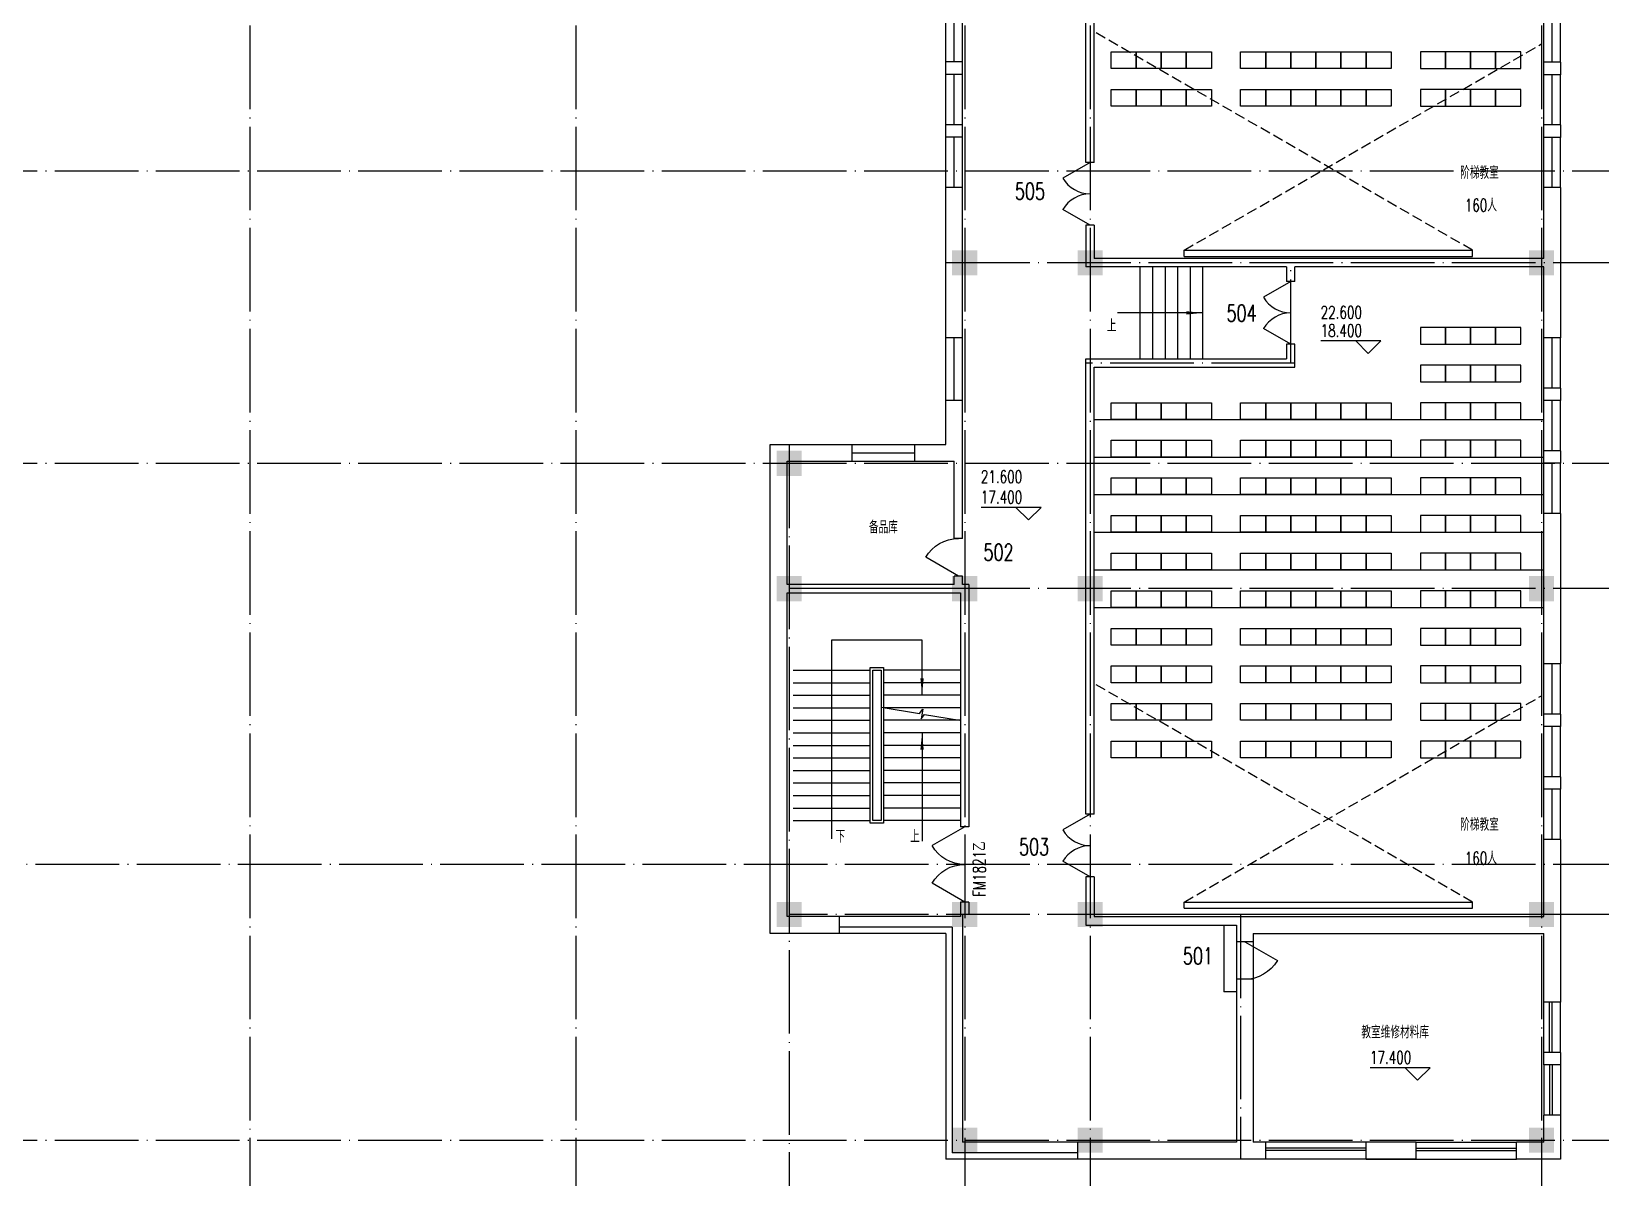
# Model space of a CAD drawing. Extents: x 165127 to 1058185, y 60808 to 144908.
# Drawn here: x 1000111 to 1037648, y 77957 to 105391 of the extents above; entities that cross this region are included whole.
import ezdxf
from ezdxf.enums import TextEntityAlignment as Align

# ---------------------------------------------------------------- set-up
doc = ezdxf.new("R2010")
doc.units = 0
doc.header["$LTSCALE"] = 1000
doc.linetypes.add('DASH', pattern=[0.35, 0.25, -0.1])
doc.linetypes.add('DOTE', pattern=[2.42, 2, -0.2, 0.02, -0.2])
doc.layers.get('0').update_dxf_attribs({"linetype": 'CONTINUOUS'})
for name, color, linetype in [('COLUMN', 7, 'CONTINUOUS'), ('DOTE', 1, 'DOTE'), ('F', 252, 'CONTINUOUS'), ('LVTRY', 6, 'CONTINUOUS'), ('PUB_DIM', 3, 'CONTINUOUS'), ('PUB_TEXT', 7, 'CONTINUOUS'), ('STAIR', 3, 'CONTINUOUS'), ('WALL', 255, 'CONTINUOUS'), ('WINDOW', 2, 'CONTINUOUS'), ('WINDOW_TEXT', 7, 'CONTINUOUS'), ('面积注记', 7, 'CONTINUOUS')]:
    doc.layers.add(name, color=color, linetype=linetype)
doc.styles.add('_HZTXT', font='romans.shx', dxfattribs={"width": 0.7, "bigfont": 'z.shx'})
doc.styles.add('DIM_FONT', font='SIMPLEX.shx', dxfattribs={"width": 0.7})
doc.styles.add('SIMPLEX', font='SIMPLEX.SHX')

# ---------------------------------------------------------------- blocks, each defined once
blk = doc.blocks.new('_DBLK1')
for p, q in [((-0.5, 0), (-0.25, -0.433)), ((0.5, 0), (0.25, -0.433))]:
    blk.add_line(p, q)
for centre, start, end in [((-0.5, 0), 300, 0), ((0.5, 0), 180, 240)]:
    blk.add_arc(centre, 0.5, start, end)
at = {"layer": 'WINDOW_TEXT', "style": 'SIMPLEX', "flags": 9}
blk.add_attdef('A', text='', height=1, dxfattribs=at).set_placement((0, 1.5), align=Align.MIDDLE)
blk = doc.blocks.new('_FZH')
blk.add_solid([(-0.5, -0.5), (0.5, -0.5), (-0.5, 0.5), (0.5, 0.5)])
blk = doc.blocks.new('A$C407C5CBC')
at = {"layer": 'F'}
blk.add_lwpolyline([(0, 600), (400, 600), (400, 0), (0, 0)], close=True, dxfattribs=at)
blk = doc.blocks.new('_WBLK')
for p, q in [((-0.5, 0.5), (0.5, 0.5)), ((-0.5, 0), (0.5, 0)), ((-0.5, -0.5), (0.5, -0.5))]:
    blk.add_line(p, q)
at = {"layer": 'WINDOW_TEXT', "style": 'SIMPLEX', "flags": 9}
blk.add_attdef('A', text='', height=1, dxfattribs=at).set_placement((0, 1.5), align=Align.MIDDLE)
blk = doc.blocks.new('_ARROW')
blk.add_solid([(0, 0), (-1, 0.1), (-1, -0.1)])
blk = doc.blocks.new('_DBLK')
blk.add_line((-0.5, 0), (0, -0.866))
blk.add_arc((-0.5, 0), 1, 300, 0)
at = {"layer": 'WINDOW_TEXT', "style": 'SIMPLEX', "flags": 9}
blk.add_attdef('A', text='', height=1, dxfattribs=at).set_placement((0, 1.5), align=Align.MIDDLE)

msp = doc.modelspace()

# ---------------------------------------------------------------- linework, layer by layer
at = {"layer": 'DOTE'}
for p, q in [((1005336.1, 139407.6), (1005336.1, 71084.4)), ((1013136.1, 139407.6), (1013136.1, 71084.4)), ((1022436.1, 139407.6), (1022436.1, 71351.8)), ((1025436.1, 139407.6), (1025436.1, 71351.8)), ((1036236.1, 139407.6), (1036236.1, 71351.8)), ((906289.5, 102053.1), (1040932.7, 102053.1)), ((1040932.7, 99853.1), (1021986.1, 99853.1)), ((1030236.1, 97453.1), (1030236.1, 99853.1)), ((1030336.1, 97453.1), (1025336.1, 97453.1)), ((1018236.1, 95503.1), (1018236.1, 71351.8)), ((906289.5, 95053.1), (1040932.7, 95053.1)), ((1022436.1, 92053.1), (1018236.1, 92053.1)), ((1040932.7, 92053.1), (1018236.1, 92053.1)), ((1040932.7, 85453.1), (906289.5, 85453.1)), ((1040932.7, 84253.1), (1018236.1, 84253.1)), ((1036686.1, 84253.1), (1025336.1, 84253.1)), ((1029036.1, 84253.1), (1029036.1, 78403.1)), ((906289.5, 78853.1), (1040932.7, 78853.1))]:
    msp.add_line(p, q, dxfattribs=at)
at = {"layer": 'F', "linetype": 'DASH'}
for p, q in [((1034586.1, 100153.1), (1025536.1, 105378.1)), ((1027686.1, 100153.1), (1036236.1, 105089.4)), ((1034586.1, 84553.1), (1025536.1, 89778.1)), ((1027686.1, 84553.1), (1036236.1, 89489.4))]:
    msp.add_line(p, q, dxfattribs=at)
at = {"layer": 'LVTRY'}
for p, q in [((1027686.1, 100003.1), (1027686.1, 100153.1)), ((1027686.1, 100153.1), (1034586.1, 100153.1)), ((1027686.1, 100003.1), (1034586.1, 100003.1)), ((1034586.1, 100003.1), (1034586.1, 100153.1)), ((1025536.1, 96103.1), (1036286.1, 96103.1)), ((1025536.1, 95203.1), (1036286.1, 95203.1)), ((1025536.1, 94303.1), (1036286.1, 94303.1)), ((1025536.1, 93403.1), (1036286.1, 93403.1)), ((1025536.1, 92503.1), (1036286.1, 92503.1)), ((1025536.1, 91603.1), (1036286.1, 91603.1)), ((1027686.1, 84403.1), (1027686.1, 84553.1)), ((1027686.1, 84553.1), (1034586.1, 84553.1)), ((1034586.1, 84403.1), (1034586.1, 84553.1)), ((1027686.1, 84403.1), (1034586.1, 84403.1))]:
    msp.add_line(p, q, dxfattribs=at)
at = {"layer": 'PUB_DIM'}
for p, q in [((1032089.7, 97980.9), (1030958.9, 97980.9)), ((1031789.7, 97980.9), (1032089.7, 97680.9)), ((1032389.7, 97980.9), (1031789.7, 97980.9)), ((1032089.7, 97680.9), (1032389.7, 97980.9)), ((1023962.1, 93997.3), (1022831.3, 93997.3)), ((1023662.1, 93997.3), (1023962.1, 93697.3)), ((1024262.1, 93997.3), (1023662.1, 93997.3)), ((1023962.1, 93697.3), (1024262.1, 93997.3)), ((1028636.1, 84003.1), (1028636.1, 82403.1)), ((1028936.1, 83603.1), (1028936.1, 82703.1)), ((1029336.1, 83603.1), (1029336.1, 82703.1)), ((1028936.1, 82403.1), (1028636.1, 82403.1)), ((1033269.7, 80586.8), (1032138.9, 80586.8)), ((1032969.7, 80586.8), (1033269.7, 80286.8)), ((1033569.7, 80586.8), (1032969.7, 80586.8)), ((1033269.7, 80286.8), (1033569.7, 80586.8))]:
    msp.add_line(p, q, dxfattribs=at)
for points in [[(1028136.1, 98653.1), (1026090.8, 98653.1)], [(1021416.1, 89503.1), (1021416.1, 90823.1), (1019247.3, 90823.1), (1019247.3, 86065.8)], [(1021416.1, 88603.1), (1021416.1, 86011.2)]]:
    msp.add_lwpolyline(points, dxfattribs=at)
at = {"layer": 'STAIR'}
for p, q in [((1026636.1, 97553.1), (1026636.1, 99753.1)), ((1026936.1, 97553.1), (1026936.1, 99753.1)), ((1027236.1, 97553.1), (1027236.1, 99753.1)), ((1027536.1, 97553.1), (1027536.1, 99753.1)), ((1027836.1, 97553.1), (1027836.1, 99753.1)), ((1028136.1, 97553.1), (1028136.1, 99753.1)), ((1018336.1, 90103.1), (1020176.1, 90103.1)), ((1020176.1, 86443.1), (1020176.1, 90163.1)), ((1020176.1, 90163.1), (1020496.1, 90163.1)), ((1020236.1, 86503.1), (1020236.1, 90103.1)), ((1020236.1, 90103.1), (1020436.1, 90103.1)), ((1020436.1, 90103.1), (1020436.1, 86503.1)), ((1020496.1, 90163.1), (1020496.1, 86443.1)), ((1022336.1, 90103.1), (1020496.1, 90103.1)), ((1018336.1, 89803.1), (1020176.1, 89803.1)), ((1022336.1, 89803.1), (1020496.1, 89803.1)), ((1018336.1, 89503.1), (1020176.1, 89503.1)), ((1022336.1, 89503.1), (1020496.1, 89503.1)), ((1018336.1, 89203.1), (1020176.1, 89203.1)), ((1020436.1, 89215.5), (1021354.1, 89062.9)), ((1022336.1, 89203.1), (1020496.1, 89203.1)), ((1021354.1, 89062.9), (1021433, 89171.5)), ((1021433, 89171.5), (1021393.6, 88934.7)), ((1021393.6, 88934.7), (1021472.5, 89043.2)), ((1021472.5, 89043.2), (1022315.7, 88903.1)), ((1018336.1, 88903.1), (1020176.1, 88903.1)), ((1018336.1, 88603.1), (1020176.1, 88603.1)), ((1022336.1, 88903.1), (1020496.1, 88903.1)), ((1022336.1, 88603.1), (1020496.1, 88603.1)), ((1018336.1, 88303.1), (1020176.1, 88303.1)), ((1022336.1, 88303.1), (1020496.1, 88303.1)), ((1018336.1, 88003.1), (1020176.1, 88003.1)), ((1022336.1, 88003.1), (1020496.1, 88003.1)), ((1018336.1, 87703.1), (1020176.1, 87703.1)), ((1022336.1, 87703.1), (1020496.1, 87703.1)), ((1018336.1, 87403.1), (1020176.1, 87403.1)), ((1018336.1, 87103.1), (1020176.1, 87103.1)), ((1022336.1, 87403.1), (1020496.1, 87403.1)), ((1022336.1, 87103.1), (1020496.1, 87103.1)), ((1018336.1, 86803.1), (1020176.1, 86803.1)), ((1022336.1, 86803.1), (1020496.1, 86803.1)), ((1018336.1, 86503.1), (1020176.1, 86503.1)), ((1020496.1, 86443.1), (1020176.1, 86443.1)), ((1020436.1, 86503.1), (1020236.1, 86503.1)), ((1022336.1, 86503.1), (1020496.1, 86503.1))]:
    msp.add_line(p, q, dxfattribs=at)
at = {"layer": 'WALL'}
for p, q in [((1025336.1, 102253.1), (1025336.1, 115553.1)), ((1025536.1, 102253.1), (1025536.1, 115353.1)), ((1022386.1, 104657.6), (1021986.1, 104657.6)), ((1021986.1, 104357.6), (1021986.1, 104657.6)), ((1021986.1, 104357.6), (1021986.1, 104657.6)), ((1022386.1, 104357.6), (1021986.1, 104357.6)), ((1022386.1, 104357.6), (1022386.1, 104657.6)), ((1022386.1, 104357.6), (1022386.1, 104657.6)), ((1036686.1, 104653.1), (1036286.1, 104653.1)), ((1036286.1, 104353.1), (1036286.1, 104653.1)), ((1036686.1, 104353.1), (1036286.1, 104353.1)), ((1036686.1, 104653.1), (1036686.1, 104353.1)), ((1022386.1, 103157.6), (1021986.1, 103157.6)), ((1021986.1, 102857.6), (1021986.1, 103157.6)), ((1021986.1, 102857.6), (1021986.1, 103157.6)), ((1022386.1, 102857.6), (1021986.1, 102857.6)), ((1022386.1, 102857.6), (1022386.1, 103157.6)), ((1022386.1, 102857.6), (1022386.1, 103157.6)), ((1036686.1, 103153.1), (1036286.1, 103153.1)), ((1036286.1, 102853.1), (1036286.1, 103153.1)), ((1036686.1, 102853.1), (1036286.1, 102853.1)), ((1036686.1, 103153.1), (1036686.1, 102853.1)), ((1025536.1, 102253.1), (1025336.1, 102253.1)), ((1022386.1, 101657.6), (1021986.1, 101657.6)), ((1021986.1, 98053.1), (1021986.1, 101657.6)), ((1022386.1, 98053.1), (1022386.1, 101657.6)), ((1036686.1, 101653.1), (1036286.1, 101653.1)), ((1036286.1, 99953.1), (1036286.1, 101653.1)), ((1036686.1, 101653.1), (1036686.1, 98053.1)), ((1025336.1, 100753.1), (1025336.1, 99753.1)), ((1025536.1, 100753.1), (1025336.1, 100753.1)), ((1025536.1, 100753.1), (1025336.1, 100753.1)), ((1025536.1, 100753.1), (1025536.1, 99953.1)), ((1036286.1, 99953.1), (1025536.1, 99953.1)), ((1030136.1, 99753.1), (1025336.1, 99753.1)), ((1030136.1, 99753.1), (1030136.1, 99403.1)), ((1036286.1, 99753.1), (1030336.1, 99753.1)), ((1030336.1, 99403.1), (1030336.1, 99753.1)), ((1036286.1, 98053.1), (1036286.1, 99753.1)), ((1030336.1, 99403.1), (1030136.1, 99403.1)), ((1022386.1, 98053.1), (1021986.1, 98053.1)), ((1036686.1, 98053.1), (1036286.1, 98053.1)), ((1030136.1, 97903.1), (1030136.1, 97553.1)), ((1030336.1, 97903.1), (1030136.1, 97903.1)), ((1030336.1, 97353.1), (1030336.1, 97903.1)), ((1025336.1, 86653.1), (1025336.1, 97553.1)), ((1025336.1, 97553.1), (1030136.1, 97553.1)), ((1025536.1, 86653.1), (1025536.1, 97353.1)), ((1025536.1, 97353.1), (1030336.1, 97353.1)), ((1036686.1, 96853.1), (1036286.1, 96853.1)), ((1036286.1, 96553.1), (1036286.1, 96853.1)), ((1036686.1, 96853.1), (1036686.1, 96553.1)), ((1021986.1, 95503.1), (1021986.1, 96553.1)), ((1022386.1, 96553.1), (1021986.1, 96553.1)), ((1022386.1, 93253.1), (1022386.1, 96553.1)), ((1036686.1, 96553.1), (1036286.1, 96553.1)), ((1017786.1, 95503.1), (1019736.1, 95503.1)), ((1017786.1, 83803.1), (1017786.1, 95503.1)), ((1019736.1, 95503.1), (1019736.1, 95103.1)), ((1021236.1, 95503.1), (1021986.1, 95503.1)), ((1021236.1, 95503.1), (1021236.1, 95103.1)), ((1036686.1, 95353.1), (1036286.1, 95353.1)), ((1036286.1, 95053.1), (1036286.1, 95353.1)), ((1036686.1, 95353.1), (1036686.1, 95053.1)), ((1018186.1, 95103.1), (1019736.1, 95103.1)), ((1018186.1, 92153.1), (1018186.1, 95103.1)), ((1021236.1, 95103.1), (1022186.1, 95103.1)), ((1022186.1, 93253.1), (1022186.1, 95103.1)), ((1036686.1, 95053.1), (1036286.1, 95053.1)), ((1036686.1, 93853.1), (1036286.1, 93853.1)), ((1036286.1, 90253.1), (1036286.1, 93853.1)), ((1036686.1, 93853.1), (1036686.1, 90253.1)), ((1022386.1, 93253.1), (1022186.1, 93253.1)), ((1022386.1, 92353.1), (1022186.1, 92353.1)), ((1022186.1, 92153.1), (1022186.1, 92353.1)), ((1022386.1, 92153.1), (1022386.1, 92353.1)), ((1022186.1, 92153.1), (1018186.1, 92153.1)), ((1022536.1, 92153.1), (1022386.1, 92153.1)), ((1022536.1, 92153.1), (1022536.1, 86353.1)), ((1018186.1, 91953.1), (1022336.1, 91953.1)), ((1018186.1, 84203.1), (1018186.1, 91953.1)), ((1022336.1, 91953.1), (1022336.1, 86353.1)), ((1036686.1, 90253.1), (1036286.1, 90253.1)), ((1036686.1, 89053.1), (1036286.1, 89053.1)), ((1036286.1, 88753.1), (1036286.1, 89053.1)), ((1036686.1, 89053.1), (1036686.1, 88753.1)), ((1036686.1, 88753.1), (1036286.1, 88753.1)), ((1036686.1, 87553.1), (1036286.1, 87553.1)), ((1036286.1, 87253.1), (1036286.1, 87553.1)), ((1036686.1, 87553.1), (1036686.1, 87253.1)), ((1036686.1, 87253.1), (1036286.1, 87253.1)), ((1022536.1, 86353.1), (1022336.1, 86353.1)), ((1025536.1, 86653.1), (1025336.1, 86653.1)), ((1036286.1, 84203.1), (1036286.1, 86053.1)), ((1036686.1, 86053.1), (1036286.1, 86053.1)), ((1036686.1, 86053.1), (1036686.1, 82153.1)), ((1025336.1, 85153.1), (1025336.1, 84003.1)), ((1025536.1, 85153.1), (1025336.1, 85153.1)), ((1025536.1, 85153.1), (1025336.1, 85153.1)), ((1025536.1, 85153.1), (1025536.1, 84203.1)), ((1022336.1, 84553.1), (1022336.1, 84203.1)), ((1022536.1, 84553.1), (1022336.1, 84553.1)), ((1022536.1, 84553.1), (1022536.1, 84253.1)), ((1019436.3, 84203.1), (1018186.1, 84203.1)), ((1019436.3, 84203.1), (1019436.3, 83803.1)), ((1025536.1, 84203.1), (1036286.1, 84203.1)), ((1019436.3, 83803.1), (1017786.1, 83803.1)), ((1025336.1, 84003.1), (1028936.1, 84003.1)), ((1028936.1, 84003.1), (1028936.1, 83603.1)), ((1029336.1, 83803.1), (1029336.1, 83603.1)), ((1029336.1, 83803.1), (1036286.1, 83803.1)), ((1036286.1, 82153.1), (1036286.1, 83803.1)), ((1029336.1, 83603.1), (1028936.1, 83603.1)), ((1028936.1, 82703.1), (1028936.1, 78803.1)), ((1029336.1, 82703.1), (1028936.1, 82703.1)), ((1029336.1, 82703.1), (1029336.1, 78803.1)), ((1036686.1, 82153.1), (1036286.1, 82153.1)), ((1036286.1, 80653.1), (1036286.1, 80953.1)), ((1036686.1, 80953.1), (1036286.1, 80953.1)), ((1036686.1, 80953.1), (1036686.1, 80653.1)), ((1036686.1, 80653.1), (1036286.1, 80653.1)), ((1036286.1, 78803.1), (1036286.1, 79453.1)), ((1036686.1, 79453.1), (1036286.1, 79453.1)), ((1036686.1, 79453.1), (1036686.1, 78403.1)), ((1025136.1, 78803.1), (1025136.1, 78403.1)), ((1028936.1, 78803.1), (1025136.1, 78803.1)), ((1029636.1, 78803.1), (1029336.1, 78803.1)), ((1029636.1, 78403.1), (1029636.1, 78803.1)), ((1033236.1, 78803.1), (1032036.1, 78803.1)), ((1032036.1, 78403.1), (1032036.1, 78803.1)), ((1033236.1, 78803.1), (1032036.1, 78803.1)), ((1033236.1, 78403.1), (1033236.1, 78803.1)), ((1036286.1, 78803.1), (1035636.1, 78803.1)), ((1035636.1, 78403.1), (1035636.1, 78803.1)), ((1029636.1, 78403.1), (1025136.1, 78403.1)), ((1032036.1, 78403.1), (1033236.1, 78403.1)), ((1033236.1, 78403.1), (1032036.1, 78403.1)), ((1036686.1, 78403.1), (1035636.1, 78403.1))]:
    msp.add_line(p, q, dxfattribs=at)
at = {"layer": 'WINDOW'}
for p, q in [((1022336.1, 84203.1), (1019436.3, 84203.1)), ((1022386.1, 84253.1), (1022386.1, 78803.1)), ((1022136.1, 83953.1), (1019436.3, 83953.1)), ((1021986.1, 83803.1), (1019436.3, 83803.1)), ((1021986.1, 83803.1), (1021986.1, 78403.1)), ((1022136.1, 83953.1), (1022136.1, 78553.1)), ((1036286.1, 80953.1), (1036286.1, 82153.1)), ((1036426.1, 80953.1), (1036426.1, 82153.1)), ((1036486.1, 80953.1), (1036486.1, 82153.1)), ((1036686.1, 80953.1), (1036686.1, 82153.1)), ((1036286.1, 80653.1), (1036286.1, 79453.1)), ((1036426.1, 80653.1), (1036426.1, 79453.1)), ((1036486.1, 80653.1), (1036486.1, 79453.1)), ((1036686.1, 80653.1), (1036686.1, 79453.1)), ((1025136.1, 78553.1), (1022136.1, 78553.1)), ((1025136.1, 78803.1), (1022386.1, 78803.1)), ((1032036.1, 78803.1), (1029636.1, 78803.1)), ((1032036.1, 78663.1), (1029636.1, 78663.1)), ((1032036.1, 78603.1), (1029636.1, 78603.1)), ((1033236.1, 78803.1), (1035636.1, 78803.1)), ((1033236.1, 78663.1), (1035636.1, 78663.1)), ((1033236.1, 78603.1), (1035636.1, 78603.1)), ((1025136.1, 78403.1), (1021986.1, 78403.1)), ((1032036.1, 78403.1), (1029636.1, 78403.1)), ((1033236.1, 78403.1), (1035636.1, 78403.1))]:
    msp.add_line(p, q, dxfattribs=at)

# ---------------------------------------------------------------- block references
at = {"layer": 'COLUMN', "xscale": -600, "yscale": 600, "zscale": 600}
for p in [(1022436.1, 99853.1), (1025436.1, 99853.1), (1036236.1, 99853.1), (1018236.1, 95053.1), (1018236.1, 92053.1), (1022436.1, 92053.1), (1025436.1, 92053.1), (1036236.1, 92053.1), (1018236.1, 84253.1), (1022435.8, 84253.1), (1025436.1, 84253.1), (1036236.1, 84253.1), (1022435.8, 78853.1), (1025436.1, 78853.1), (1036236.1, 78853.1)]:
    msp.add_blockref('_FZH', p, dxfattribs=at)
at = {"layer": 'LVTRY', "rotation": 270}
for p in [(1026536.1, 92003.1), (1027136.1, 92003.1)]:
    msp.add_blockref('A$C407C5CBC', p, dxfattribs=at)
at = {"layer": 'PUB_DIM', "xscale": 400, "yscale": 400, "zscale": 400}
msp.add_blockref('_ARROW', (1028136.1, 98653.1), dxfattribs=at)
at = {"layer": 'PUB_DIM', "xscale": -400, "yscale": 400, "zscale": 400}
for p, rotation in [((1021416.1, 89503.1), 90), ((1021416.1, 88603.1), 270)]:
    msp.add_blockref('_ARROW', p, dxfattribs=dict(at, rotation=rotation))
at = {"layer": 'STAIR', "rotation": 270}
for p in [(1025936.1, 104903.1), (1026536.1, 104903.1), (1027136.1, 104903.1), (1027736.1, 104903.1), (1029036.1, 104903.1), (1029636.1, 104903.1), (1030236.1, 104903.1), (1030836.1, 104903.1), (1031436.1, 104903.1), (1032036.1, 104903.1), (1025936.1, 104003.1), (1026536.1, 104003.1), (1027136.1, 104003.1), (1027736.1, 104003.1), (1029036.1, 104003.1), (1029636.1, 104003.1), (1030236.1, 104003.1), (1030836.1, 104003.1), (1031436.1, 104003.1), (1032036.1, 104003.1), (1025936.1, 96503.1), (1026536.1, 96503.1), (1027136.1, 96503.1), (1027736.1, 96503.1), (1029036.1, 96503.1), (1029636.1, 96503.1), (1030236.1, 96503.1), (1030836.1, 96503.1), (1031436.1, 96503.1), (1032036.1, 96503.1), (1025936.1, 95603.1), (1026536.1, 95603.1), (1027136.1, 95603.1), (1027736.1, 95603.1), (1029036.1, 95603.1), (1029636.1, 95603.1), (1030236.1, 95603.1), (1030836.1, 95603.1), (1031436.1, 95603.1), (1032036.1, 95603.1), (1025936.1, 94703.1), (1026536.1, 94703.1), (1027136.1, 94703.1), (1027736.1, 94703.1), (1029036.1, 94703.1), (1029636.1, 94703.1), (1030236.1, 94703.1), (1030836.1, 94703.1), (1031436.1, 94703.1), (1032036.1, 94703.1), (1025936.1, 93803.1), (1026536.1, 93803.1), (1027136.1, 93803.1), (1027736.1, 93803.1), (1029036.1, 93803.1), (1029636.1, 93803.1), (1030236.1, 93803.1), (1030836.1, 93803.1), (1031436.1, 93803.1), (1032036.1, 93803.1), (1025936.1, 92903.1), (1026536.1, 92903.1), (1027136.1, 92903.1), (1027736.1, 92903.1), (1029036.1, 92903.1), (1029636.1, 92903.1), (1030236.1, 92903.1), (1030836.1, 92903.1), (1031436.1, 92903.1), (1032036.1, 92903.1), (1025936.1, 92003.1), (1027736.1, 92003.1), (1029036.1, 92003.1), (1029636.1, 92003.1), (1030236.1, 92003.1), (1030836.1, 92003.1), (1031436.1, 92003.1), (1032036.1, 92003.1), (1025936.1, 91103.1), (1026536.1, 91103.1), (1027136.1, 91103.1), (1027736.1, 91103.1), (1029036.1, 91103.1), (1029636.1, 91103.1), (1030236.1, 91103.1), (1030836.1, 91103.1), (1031436.1, 91103.1), (1032036.1, 91103.1), (1025936.1, 90203.1), (1026536.1, 90203.1), (1027136.1, 90203.1), (1027736.1, 90203.1), (1029036.1, 90203.1), (1029636.1, 90203.1), (1030236.1, 90203.1), (1030836.1, 90203.1), (1031436.1, 90203.1), (1032036.1, 90203.1), (1025936.1, 89303.1), (1026536.1, 89303.1), (1027136.1, 89303.1), (1027736.1, 89303.1), (1029036.1, 89303.1), (1029636.1, 89303.1), (1030236.1, 89303.1), (1030836.1, 89303.1), (1031436.1, 89303.1), (1032036.1, 89303.1), (1025936.1, 88403.1), (1026536.1, 88403.1), (1027136.1, 88403.1), (1027736.1, 88403.1), (1029036.1, 88403.1), (1029636.1, 88403.1), (1030236.1, 88403.1), (1030836.1, 88403.1), (1031436.1, 88403.1), (1032036.1, 88403.1)]:
    msp.add_blockref('A$C407C5CBC', p, dxfattribs=at)
at = {"layer": 'STAIR', "xscale": -1, "rotation": 90}
for p in [(1033936.1, 104903.1), (1034536.1, 104903.1), (1035136.1, 104903.1), (1035736.1, 104903.1), (1033936.1, 104003.1), (1034536.1, 104003.1), (1035136.1, 104003.1), (1035736.1, 104003.1), (1033936.1, 98303.1), (1034536.1, 98303.1), (1035136.1, 98303.1), (1035736.1, 98303.1), (1033936.1, 97403.1), (1034536.1, 97403.1), (1035136.1, 97403.1), (1035736.1, 97403.1), (1033936.1, 96503.1), (1034536.1, 96503.1), (1035136.1, 96503.1), (1035736.1, 96503.1), (1033936.1, 95603.1), (1034536.1, 95603.1), (1035136.1, 95603.1), (1035736.1, 95603.1), (1033936.1, 94703.1), (1034536.1, 94703.1), (1035136.1, 94703.1), (1035736.1, 94703.1), (1033936.1, 93803.1), (1034536.1, 93803.1), (1035136.1, 93803.1), (1035736.1, 93803.1), (1033936.1, 92903.1), (1034536.1, 92903.1), (1035136.1, 92903.1), (1035736.1, 92903.1), (1033936.1, 92003.1), (1034536.1, 92003.1), (1035136.1, 92003.1), (1035736.1, 92003.1), (1033936.1, 91103.1), (1034536.1, 91103.1), (1035136.1, 91103.1), (1035736.1, 91103.1), (1033936.1, 90203.1), (1034536.1, 90203.1), (1035136.1, 90203.1), (1035736.1, 90203.1), (1033936.1, 89303.1), (1034536.1, 89303.1), (1035136.1, 89303.1), (1035736.1, 89303.1), (1033936.1, 88403.1), (1034536.1, 88403.1), (1035136.1, 88403.1), (1035736.1, 88403.1)]:
    msp.add_blockref('A$C407C5CBC', p, dxfattribs=at)
at = {"layer": 'WINDOW'}
for name, p, xscale, yscale, zscale, rotation in [('_WBLK', (1022186.1, 105257.6), -1200, 400, 1200, 270), ('_WBLK', (1036486.1, 105253.1), -1200, 400, 1200, 270), ('_WBLK', (1022186.1, 103757.6), -1200, 400, 1200, 270), ('_WBLK', (1036486.1, 103753.1), -1200, 399.9999999998836, 1200, 270), ('_WBLK', (1022186.1, 102257.6), -1200, 400, 1200, 270), ('_WBLK', (1036486.1, 102253.1), -1200, 400, 1200, 270), ('_DBLK1', (1025436.1, 101503.1), 1500, 1500, 1500, 270), ('_DBLK1', (1030236.1, 98653.1), 1500, 1500, 1500, 270), ('_WBLK', (1022186.1, 97303.1), -1500, 400, 1500, 270), ('_WBLK', (1036486.1, 97453.1), -1200, 400, 1200, 270), ('_WBLK', (1036486.1, 95953.1), -1200, 399.9999999998836, 1200, 270), ('_WBLK', (1020486.1, 95303.1), -1500, 400, 1500, 180), ('_WBLK', (1036486.1, 94453.1), -1200, 400, 1200, 270), ('_DBLK', (1022286.1, 92803.1), -900, 900, 900, 270), ('_WBLK', (1036486.1, 89653.1), -1200, 400, 1200, 270), ('_WBLK', (1036486.1, 88153.1), -1200, 399.9999999998836, 1200, 270), ('_WBLK', (1036486.1, 86653.1), -1200, 400, 1200, 270), ('_DBLK1', (1022436.1, 85453.1), -1800, 1800, 1800, 270), ('_DBLK1', (1025436.1, 85903.1), 1500, 1500, 1500, 270), ('_DBLK', (1029136.1, 83153.1), -900, 900, 900, 90)]:
    msp.add_blockref(name, p, dxfattribs=dict(at, xscale=xscale, yscale=yscale, zscale=zscale, rotation=rotation))

# ---------------------------------------------------------------- texts
at = {"layer": 'PUB_DIM', "style": 'DIM_FONT', "width": 0.7}
for s, p in [('22.600', (1031444.9, 98664.9)), ('18.400', (1031444.9, 98228.1)), ('21.600', (1023317.3, 94732.9)), ('17.400', (1023317.3, 94244.5)), ('17.400', (1032624.8, 80834))]:
    msp.add_text(s, height=300, dxfattribs=at).set_placement(p, align=Align.MIDDLE)
at = {"layer": 'PUB_TEXT', "style": '_HZTXT', "width": 0.7}
for s, p in [('阶梯教室', (1034289.1, 101859.3)), ('160人', (1034397.8, 101078.8)), ('上', (1025839.4, 98200.5)), ('备品库', (1020145.2, 93375)), ('阶梯教室', (1034289.1, 86259.3)), ('下', (1019348.5, 85974.4)), ('上', (1021131.9, 85974.4)), ('160人', (1034397.8, 85452.9)), ('教室维修材料库', (1031925.5, 81289.1))]:
    msp.add_text(s, height=300, dxfattribs=at).set_placement(p)
msp.add_text('FM1821乙', height=300, rotation=90, dxfattribs=at).set_placement((1022935.9, 84679))
at = {"layer": '面积注记', "char_height": 400, "width": 978.881, "attachment_point": 1, "style": 'DIM_FONT'}
for s, insert in [('505', (1023637.6, 101765.5)), ('504', (1028700.8, 98845.5)), ('502', (1022885.7, 93124.6)), ('503', (1023735.3, 86075.3)), ('501', (1027657.2, 83463))]:
    msp.add_mtext(s, dxfattribs=dict(at, insert=insert))

doc.saveas('drawing.dxf')
